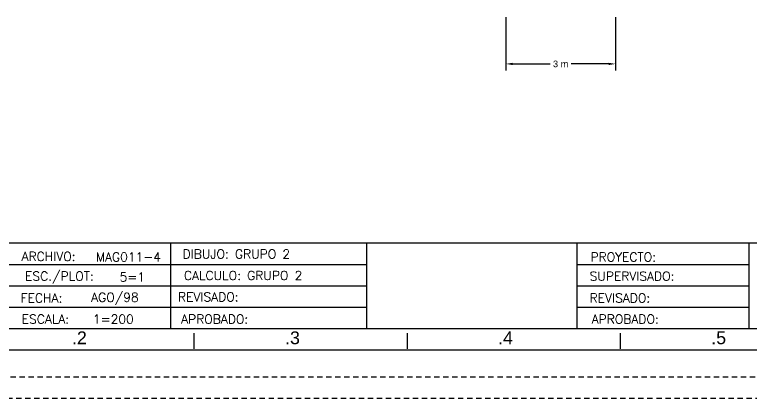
# Model space of a CAD drawing. Header units: inches. Extents: x 20.3 to 71.4, y 4.5 to 37.9.
# Drawn here: x 30.8 to 50.76, y 4.49 to 14.89 of the extents above; entities that cross this region are included whole.
import ezdxf
from ezdxf.enums import TextEntityAlignment as Align

# ---------------------------------------------------------------- set-up
doc = ezdxf.new("R2010")
doc.units = ezdxf.units.IN
doc.header["$MEASUREMENT"] = 0
doc.linetypes.add('HIDDEN', pattern=[0.375, 0.25, -0.125])
for name, color, linetype in [('CAJETIN', 7, 'Continuous'), ('COTAS', 4, 'Continuous'), ('medidas', 3, 'Continuous'), ('ROTULO', 7, 'Continuous')]:
    doc.layers.add(name, color=color, linetype=linetype)
doc.styles.add('ROMANS', font='romans')
doc.styles.add('SANSSERIF', font='sas_____.pfb')
doc.styles.get("Standard").update_dxf_attribs({"font": 'arial.ttf'})
doc.dimstyles.get("Standard").update_dxf_attribs({"dimtxt": 0.18, "dimasz": 0.18, "dimexe": 0.18, "dimexo": 0.0625, "dimgap": 0.09, "dimtad": 0, "dimtih": 1, "dimtoh": 1, "dimdec": 4, "dimzin": 0, "dimdsep": 46, "dimtxsty": 'Standard', "dimcen": 0.09, "dimadec": 0, "dimazin": 0, "dimtfac": 1, "dimtdec": 4, "dimtofl": 0, "dimtmove": 0, "dimatfit": 3, "dimfxl": 1, "dimtolj": 1, "dimtzin": 0, "dimarcsym": 0})

# ---------------------------------------------------------------- blocks, each defined once
blk = doc.blocks.new('*D27')
at = {"layer": 'Defpoints', "color": 0, "transparency": 16777216}
for p in [(44.112, 14.888), (47.081, 14.888), (47.081, 13.554)]:
    blk.add_point(p, dxfattribs=at)
at = {"layer": 'medidas', "color": 0, "lineweight": -2, "transparency": 16777216}
for p, q in [((44.112, 14.826), (44.112, 13.374)), ((47.081, 14.826), (47.081, 13.374)), ((44.292, 13.554), (45.31, 13.554)), ((46.901, 13.554), (45.883, 13.554))]:
    blk.add_line(p, q, dxfattribs=at)
at = {"layer": 'medidas', "color": 0, "transparency": 16777216}
for points in [[(44.292, 13.584), (44.292, 13.524), (44.112, 13.554)], [(46.901, 13.584), (46.901, 13.524), (47.081, 13.554)]]:
    blk.add_solid(points, dxfattribs=at)
at = {"layer": 'medidas', "color": 0, "transparency": 16777216, "insert": (45.597, 13.554), "char_height": 0.18, "attachment_point": 5}
blk.add_mtext('\\A1;3 m', dxfattribs=at)
blk = doc.blocks.new('MA')
at = {"layer": 'COTAS', "linetype": 'HIDDEN'}
for p, q in [((-2.28, 85.935), (-2.28, -2.425)), ((-1.28, 84.935), (-1.28, -1.425))]:
    blk.add_line(p, q, dxfattribs=at)

msp = doc.modelspace()

# ---------------------------------------------------------------- linework, layer by layer
at = {"color": 1}
for p, q in [((69.38877, 8.69358), (24.1025, 8.69358)), ((24.1025, 6.38306), (69.38877, 6.38306))]:
    msp.add_line(p, q, dxfattribs=at)
at = {"color": 4}
for p, q in [((35.0191, 8.69358), (35.0191, 6.38306)), ((40.33246, 8.69358), (40.33246, 6.38306)), ((46.03881, 8.69358), (46.03881, 6.38306)), ((24.1025, 8.11595), (40.33246, 8.11595)), ((36.07126, 8.11595), (40.33246, 8.11595)), ((46.03881, 8.11595), (50.69837, 8.11595)), ((48.99998, 8.11595), (50.69837, 8.11595)), ((24.1025, 7.53832), (40.33246, 7.53832)), ((36.07126, 7.53832), (40.33246, 7.53832)), ((46.03881, 7.53832), (50.69837, 7.53832)), ((48.99998, 7.53832), (50.69837, 7.53832)), ((24.1025, 6.96069), (40.33246, 6.96069)), ((36.07126, 6.96069), (40.33246, 6.96069)), ((46.03881, 6.96069), (50.69837, 6.96069)), ((46.03881, 6.96069), (50.69837, 6.96069))]:
    msp.add_line(p, q, dxfattribs=at)
at = {"color": 3}
msp.add_line((50.69837, 8.69358), (50.69837, 6.38306), dxfattribs=at)
for p, q in [((35.65512, 6.25119), (35.65512, 5.83069)), ((41.43143, 6.25119), (41.43143, 5.83069)), ((47.20774, 6.25119), (47.20774, 5.83069))]:
    msp.add_line(p, q)
at = {"color": 2}
msp.add_line((22.48513, 5.80543), (69.9664, 5.80543), dxfattribs=at)

# ---------------------------------------------------------------- block references
at = {"layer": 'COTAS', "xscale": 0.5776310013106911, "yscale": 0.5776310013106911, "zscale": 0.5776310013106911, "rotation": 90}
msp.add_blockref('MA', (69.9664, 5.80543), dxfattribs=at)

# ---------------------------------------------------------------- texts
at = {"layer": 'CAJETIN', "color": 4, "style": 'ROMANS'}
for s, height, p in [('ARCHIVO:', 0.243942, (31.71384, 8.33257)), ('MAG011-4', 0.243942, (33.87895, 8.31936)), ('DIBUJO: GRUPO 2', 0.2439418, (36.80438, 8.399)), ('PROYECTO:', 0.243942, (47.29322, 8.31936)), ('ESC./PLOT:', 0.243942, (32.00816, 7.78272)), ('5=1', 0.243942, (33.98345, 7.77729)), ('CALCULO: GRUPO 2', 0.2439418, (36.98736, 7.8173)), ('SUPERVISADO:', 0.2439418, (47.53106, 7.79923)), ('AGO/98', 0.243942, (33.51196, 7.20737)), ('FECHA:', 0.243942, (31.52193, 7.20737)), ('REVISADO:', 0.243942, (36.0438, 7.2371)), ('REVISADO:', 0.243942, (47.20343, 7.20737)), ('ESCALA:', 0.243942, (31.63034, 6.63344)), ('1=200', 0.243942, (33.46987, 6.63344)), ('APROBADO:', 0.243942, (36.21722, 6.63344)), ('APROBADO:', 0.243942, (47.34709, 6.63344))]:
    msp.add_text(s, height=height, dxfattribs=at).set_placement(p, align=Align.MIDDLE)
at = {"layer": 'ROTULO', "color": 4, "style": 'SANSSERIF'}
for s, p in [('.2', (32.54988, 5.95533)), ('.3', (38.32619, 5.95533)), ('.4', (44.1025, 5.95533)), ('.5', (49.87881, 5.95533))]:
    msp.add_text(s, height=0.346579, dxfattribs=at).set_placement(p, align=Align.CENTER)

# ---------------------------------------------------------------- dimensions: what is measured, and where the dimension line sits
at = {"layer": 'medidas', "color": 0}
dim = msp.add_linear_dim(base=(47.08118, 13.55429), p1=(44.11206, 14.88802), p2=(47.08118, 14.88802), text='3 m', dimstyle='Standard', dxfattribs=at)
dim.commit()
dim.dimension.update_dxf_attribs({"geometry": '*D27', "text_midpoint": (45.59662, 13.55429)})

doc.saveas('drawing.dxf')
